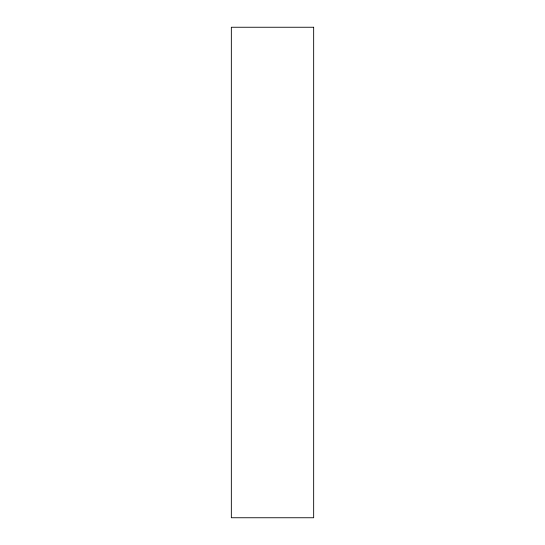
<?xml version="1.0" encoding="UTF-8"?>
<svg xmlns="http://www.w3.org/2000/svg" width="545" height="545" viewBox="0 0 545 545"><rect width="100%" height="100%" fill="white"/><g stroke="black" fill="none" stroke-linecap="round" stroke-linejoin="round"><path stroke-width="0.82" d="M313.661 27.25L231.339 27.25L231.339 517.75L313.661 517.75L313.661 27.25"/></g></svg>
